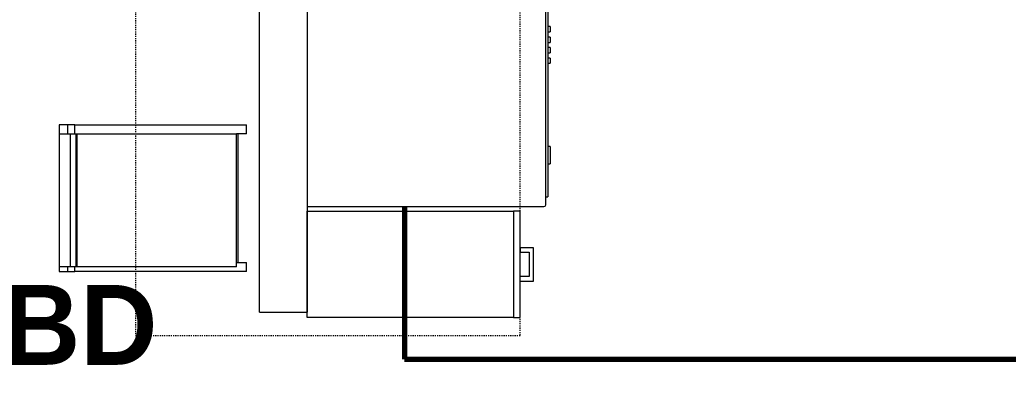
# Model space of a CAD drawing. Header units: inches. Extents: x -4266 to -1814, y 9706 to 12441.
# Drawn here: x -3635.3 to -3523.9, y 11009.5 to 11049.7 of the extents above; entities that cross this region are included whole.
import ezdxf

# ---------------------------------------------------------------- set-up
doc = ezdxf.new("R2010")
doc.units = ezdxf.units.IN
doc.header["$MEASUREMENT"] = 0
doc.linetypes.add('Dash', pattern=[0.25, 0.125, -0.125])
for name, color, linetype, lineweight in [('A-ANNO-DIMS', 211, 'Continuous', 9), ('A-ANNO-DIMS-96', 211, 'Continuous', 9), ('A-AREA-1', 90, 'Continuous', 70), ('A-AREA-IDEN', 2, 'Continuous', 9), ('A-WALL-4', 10, 'Continuous', 13), ('I-FURN-1', 7, 'Continuous', 9), ('Q-CASE-2', 7, 'Continuous', 9), ('Q-CASE-HDLN-1', 7, 'Dash', 9), ('Q-SPCQ-2', 7, 'Continuous', 9)]:
    doc.layers.add(name, color=color, linetype=linetype, lineweight=lineweight)
doc.styles.add('Century Gothic', font='ufonts.com_century-gothic.ttf', dxfattribs={"height": 9})
doc.styles.add('Century Gothic_B', font='GOTHICB.TTF', dxfattribs={"height": 9})
doc.dimstyles.new('OD__1_16__Tol__', dxfattribs={"dimscale": 12, "dimtxt": 9.397514, "dimasz": 1, "dimexe": 0.75, "dimexo": 0.5, "dimgap": 0.125, "dimtad": 1, "dimdec": 4, "dimrnd": 0.0625, "dimzin": 3, "dimdsep": 46, "dimlunit": 4, "dimtxsty": 'Century Gothic', "dimblk1": 'OBLIQUE', "dimblk2": 'OBLIQUE', "dimsah": 1, "dimcen": 0.09, "dimdle": 0.75, "dimazin": 0, "dimtfac": 1, "dimtdec": 4, "dimtix": 1, "dimtmove": 0, "dimatfit": 3, "dimfxl": 1, "dimtvp": 1, "dimtfill": 1, "dimfrac": 2, "dimtolj": 1, "dimtzin": 0, "dimarcsym": 2})

# ---------------------------------------------------------------- blocks, each defined once
blk = doc.blocks.new('DIMBLOCK6-FLOOR PLAN - 1ST FLOOR')
at = {"layer": 'A-ANNO-DIMS-96'}
for p, q in [((-3829.32, 11540.99), (-3829.32, 10271.31)), ((-3829.32, 10280.31), (-3829.32, 11540.99)), ((-3338.72, 10282.79), (-3338.72, 10271.31)), ((-3338.72, 10280.31), (-3338.72, 10282.79)), ((-3838.32, 10280.31), (-3338.72, 10280.31))]:
    blk.add_line(p, q, dxfattribs=at)
at = {"layer": 'A-ANNO-DIMS-96', "lineweight": 50}
for p, q in [((-3829.32, 10280.31), (-3823.32, 10286.31)), ((-3338.72, 10280.31), (-3332.72, 10286.31)), ((-3829.32, 10280.31), (-3835.32, 10274.31)), ((-3338.72, 10280.31), (-3344.72, 10274.31))]:
    blk.add_line(p, q, dxfattribs=at)
at = {"layer": 'A-ANNO-DIMS-96', "color": 0, "char_height": 9, "attachment_point": 1, "line_spacing_factor": 0.984502, "style": 'Century Gothic', "bg_fill": 3, "box_fill_scale": 1.25, "bg_fill_color": 256, "bg_fill_true_color": 13158600, "bg_fill_transparency": 0}
for s, insert, width in [('40\' - 10 5/8"', (-3618.26, 10293.34), 82.1611), ('490.6', (-3599.76, 10275.58), 37.7691)]:
    blk.add_mtext(s, dxfattribs=dict(at, insert=insert, width=width))
blk = doc.blocks.new('_Oblique')
at = {"color": 0, "linetype": 'ByBlock', "lineweight": -2}
blk.add_line((-0.5, -0.5), (0.5, 0.5), dxfattribs=at)

msp = doc.modelspace()

# ---------------------------------------------------------------- texts
at = {"layer": 'A-AREA-IDEN', "insert": (-3643.88676, 11019.86814), "char_height": 9, "width": 28.785, "attachment_point": 1, "style": 'Century Gothic_B'}
msp.add_mtext('1BD', dxfattribs=at)

# ---------------------------------------------------------------- next in the draw order: dimensions: what is measured, and where the dimension line sits
at = {"layer": 'A-ANNO-DIMS'}
dim = msp.add_linear_dim(base=(-3338.72374, 10280.30762), p1=(-3829.32374, 11546.9894), p2=(-3338.72374, 10288.7929), dimstyle='OD__1_16__Tol__', override={"dimpost": '<>\\X', "dimfxl": 1350.461691}, dxfattribs=at)
dim.commit()
dim.dimension.update_dxf_attribs({"geometry": 'DIMBLOCK6-FLOOR PLAN - 1ST FLOOR', "text_midpoint": (-3584.02374, 10280.30762)})

# ---------------------------------------------------------------- next in the draw order: linework, layer by layer
at = {"layer": 'A-AREA-1'}
for p, q in [((-3591.97374, 11028.6894), (-3591.97374, 11011.52127)), ((-3591.97374, 11011.52127), (-3505.29874, 11011.52127))]:
    msp.add_line(p, q, dxfattribs=at)
at = {"layer": 'A-WALL-4'}
for p, q in [((-3608.29874, 11016.8144), (-3608.29874, 11121.82275)), ((-3602.92374, 11121.82275), (-3602.92374, 11016.8144)), ((-3608.29874, 11016.8144), (-3602.92374, 11016.8144))]:
    msp.add_line(p, q, dxfattribs=at)
at = {"layer": 'I-FURN-1'}
for p, q in [((-3629.90341, 11037.8963), (-3630.88822, 11037.8963)), ((-3630.88822, 11037.8963), (-3630.88822, 11036.8963)), ((-3629.90341, 11036.8963), (-3629.90341, 11037.8963)), ((-3629.10803, 11037.8963), (-3629.90341, 11037.8963)), ((-3629.10803, 11036.8963), (-3629.10803, 11037.8963)), ((-3629.10803, 11037.8963), (-3613.17031, 11037.8963)), ((-3613.17031, 11037.8963), (-3611.67406, 11037.8963)), ((-3611.67406, 11037.8963), (-3609.75531, 11037.8963)), ((-3609.75531, 11036.8963), (-3609.75531, 11037.8963)), ((-3630.88822, 11036.8963), (-3629.64718, 11036.8963)), ((-3630.88822, 11036.8963), (-3630.88822, 11021.8963)), ((-3629.64718, 11036.8963), (-3628.98233, 11036.8963)), ((-3629.64718, 11036.8963), (-3629.64718, 11021.8963)), ((-3628.98233, 11021.8963), (-3628.98233, 11036.8963)), ((-3628.98233, 11036.8963), (-3628.8538, 11036.8963)), ((-3628.8538, 11036.8963), (-3613.25449, 11036.8963)), ((-3628.8538, 11021.8963), (-3628.8538, 11036.8963)), ((-3613.25449, 11036.8963), (-3611.00182, 11036.8963)), ((-3611.00182, 11036.8963), (-3610.90186, 11036.8963)), ((-3610.83151, 11036.8963), (-3610.90186, 11036.8963)), ((-3610.88924, 11021.8963), (-3610.88924, 11036.8963)), ((-3610.75281, 11036.8963), (-3610.83151, 11036.8963)), ((-3610.75281, 11036.8963), (-3610.75281, 11022.3963)), ((-3609.75531, 11036.8963), (-3610.75281, 11036.8963)), ((-3610.9052, 11022.3963), (-3610.83151, 11022.3963)), ((-3610.83151, 11022.3963), (-3610.75281, 11022.3963)), ((-3610.75281, 11022.3963), (-3609.75531, 11022.3963)), ((-3609.75531, 11021.3963), (-3609.75531, 11022.3963)), ((-3630.88822, 11021.8963), (-3630.88822, 11021.3963)), ((-3629.64718, 11021.8963), (-3630.88822, 11021.8963)), ((-3630.88822, 11021.3963), (-3629.90341, 11021.3963)), ((-3629.90341, 11021.3963), (-3629.90341, 11021.8963)), ((-3629.90341, 11021.3963), (-3629.10803, 11021.3963)), ((-3628.98233, 11021.8963), (-3629.64718, 11021.8963)), ((-3629.10803, 11021.3963), (-3629.10803, 11021.8963)), ((-3613.17031, 11021.3963), (-3629.10803, 11021.3963)), ((-3628.8538, 11021.8963), (-3628.98233, 11021.8963)), ((-3613.25449, 11021.8963), (-3628.8538, 11021.8963)), ((-3611.00182, 11021.8963), (-3613.25449, 11021.8963)), ((-3611.67406, 11021.3963), (-3613.17031, 11021.3963)), ((-3609.75531, 11021.3963), (-3611.67406, 11021.3963)), ((-3610.90186, 11021.8963), (-3611.00182, 11021.8963))]:
    msp.add_line(p, q, dxfattribs=at)
at = {"layer": 'Q-CASE-2'}
for p, q in [((-3602.92374, 11028.1894), (-3579.67374, 11028.1894)), ((-3602.92374, 11016.1894), (-3602.92374, 11028.1894)), ((-3578.92374, 11028.1894), (-3579.67374, 11028.1894)), ((-3579.67374, 11028.1894), (-3579.67374, 11016.1894)), ((-3578.92374, 11016.1894), (-3578.92374, 11028.1894)), ((-3577.42374, 11024.0644), (-3578.92374, 11024.0644)), ((-3578.92374, 11024.0644), (-3578.92374, 11023.56502)), ((-3578.92374, 11023.56502), (-3577.92311, 11023.56502)), ((-3577.92311, 11023.56502), (-3577.92311, 11020.81377)), ((-3577.42374, 11020.3144), (-3577.42374, 11024.0644)), ((-3578.92374, 11020.3144), (-3578.92374, 11020.81377)), ((-3577.92311, 11020.81377), (-3578.92374, 11020.81377)), ((-3578.92374, 11020.3144), (-3577.42374, 11020.3144)), ((-3579.67374, 11016.1894), (-3602.92374, 11016.1894)), ((-3579.67374, 11016.1894), (-3578.92374, 11016.1894))]:
    msp.add_line(p, q, dxfattribs=at)
at = {"layer": 'Q-CASE-HDLN-1'}
for p, q in [((-3622.29874, 11121.9394), (-3622.29874, 11014.1894)), ((-3578.92374, 11014.1894), (-3578.92374, 11121.82275)), ((-3622.29874, 11014.1894), (-3578.92374, 11014.1894))]:
    msp.add_line(p, q, dxfattribs=at)
at = {"layer": 'Q-SPCQ-2'}
for p, q in [((-3576.04874, 11028.88625), (-3576.04874, 11051.61755)), ((-3575.79874, 11051.59646), (-3575.79874, 11029.78234)), ((-3575.54874, 11048.97329), (-3575.79874, 11048.97329)), ((-3575.54874, 11048.97329), (-3575.54874, 11048.38274)), ((-3575.79874, 11048.38274), (-3575.54874, 11048.38274)), ((-3575.54874, 11047.79219), (-3575.79874, 11047.79219)), ((-3575.54874, 11047.79219), (-3575.54874, 11047.20164)), ((-3575.79874, 11047.20164), (-3575.54874, 11047.20164)), ((-3575.54874, 11046.61109), (-3575.79874, 11046.61109)), ((-3575.54874, 11046.61109), (-3575.54874, 11046.02053)), ((-3575.79874, 11046.02053), (-3575.54874, 11046.02053)), ((-3575.54874, 11045.42998), (-3575.79874, 11045.42998)), ((-3575.54874, 11045.42998), (-3575.54874, 11044.83943)), ((-3575.79874, 11044.83943), (-3575.54874, 11044.83943)), ((-3575.54874, 11035.48194), (-3575.79874, 11035.48194)), ((-3575.54874, 11035.48194), (-3575.54874, 11034.49769)), ((-3575.54874, 11034.49769), (-3575.54874, 11033.51344)), ((-3575.79874, 11033.51344), (-3575.54874, 11033.51344)), ((-3576.04874, 11029.78234), (-3575.79874, 11029.78234)), ((-3602.92374, 11028.6894), (-3576.24559, 11028.6894))]:
    msp.add_line(p, q, dxfattribs=at)
for end in [0, 345]:
    msp.add_arc((-3576.24559, 11028.88625), 0.19685, 270, end, dxfattribs=at)

doc.saveas('drawing.dxf')
